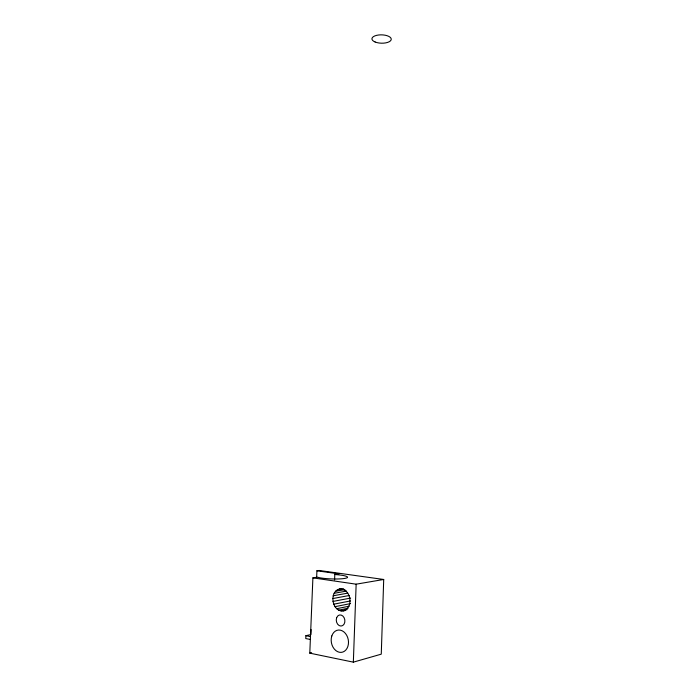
<?xml version="1.0" encoding="UTF-8"?>
<svg xmlns="http://www.w3.org/2000/svg" width="697" height="697" viewBox="0 0 697 697"><rect width="100%" height="100%" fill="white"/><g stroke="black" fill="none" stroke-linecap="round" stroke-linejoin="round"><path stroke-width="1.05" d="M316.656 577.229L316.917 570.782L319.165 570.468L383.707 579.477L381.268 654.161L353.344 662.15L309.79 653.15L312.901 577.865L317.431 577.177L319.182 577.639A16.04 2.283 2.2 0 0 344.693 578.432A16.04 2.283 2.2 0 0 336.851 574.677L334.795 574.546L334.586 579.956M353.344 662.15L356.15 584.182L383.707 579.477M311.106 629.539L310.897 634.558L305.887 635.708L305.765 638.565L310.034 639.402M345.25 610.476C331.781 614.771 327.581 589.27 341.582 588.66M343.177 610.903C354.224 608.045 350.974 587.98 339.517 589.026M309.79 653.15L311.629 652.68M340.929 610.903L347.141 609.622M338.707 610.154L348.056 608.246M336.686 608.708L349.153 606.198M334.978 606.678L350.582 603.585M333.706 604.194L350.356 600.962M332.957 601.424L350.652 598.061M332.774 598.557L349.424 595.465M333.175 595.787L347.733 593.138M334.124 593.304L346.592 591.073M335.571 591.256L344.91 589.61M337.409 589.801L343.621 588.712M334.795 574.546L339.082 573.892L316.917 570.782M312.901 577.865L356.15 584.182M305.887 635.708L310.148 636.535M375.134 42.003A9.662 4.173 1.4 0 0 391.043 40.078A9.662 4.173 1.4 0 0 378.584 34.998A9.662 4.173 1.4 0 0 375.134 42.003M331.807 635.978A11.274 8.556 79.3 0 0 341.042 652.392A11.274 8.556 79.3 0 0 346.67 635.255A11.274 8.556 79.3 0 0 331.807 635.978M336.651 617.725A5.593 4.278 80.3 0 0 340.981 626.045A5.593 4.278 80.3 0 0 344.109 617.69A5.593 4.278 80.3 0 0 336.651 617.725"/></g></svg>
